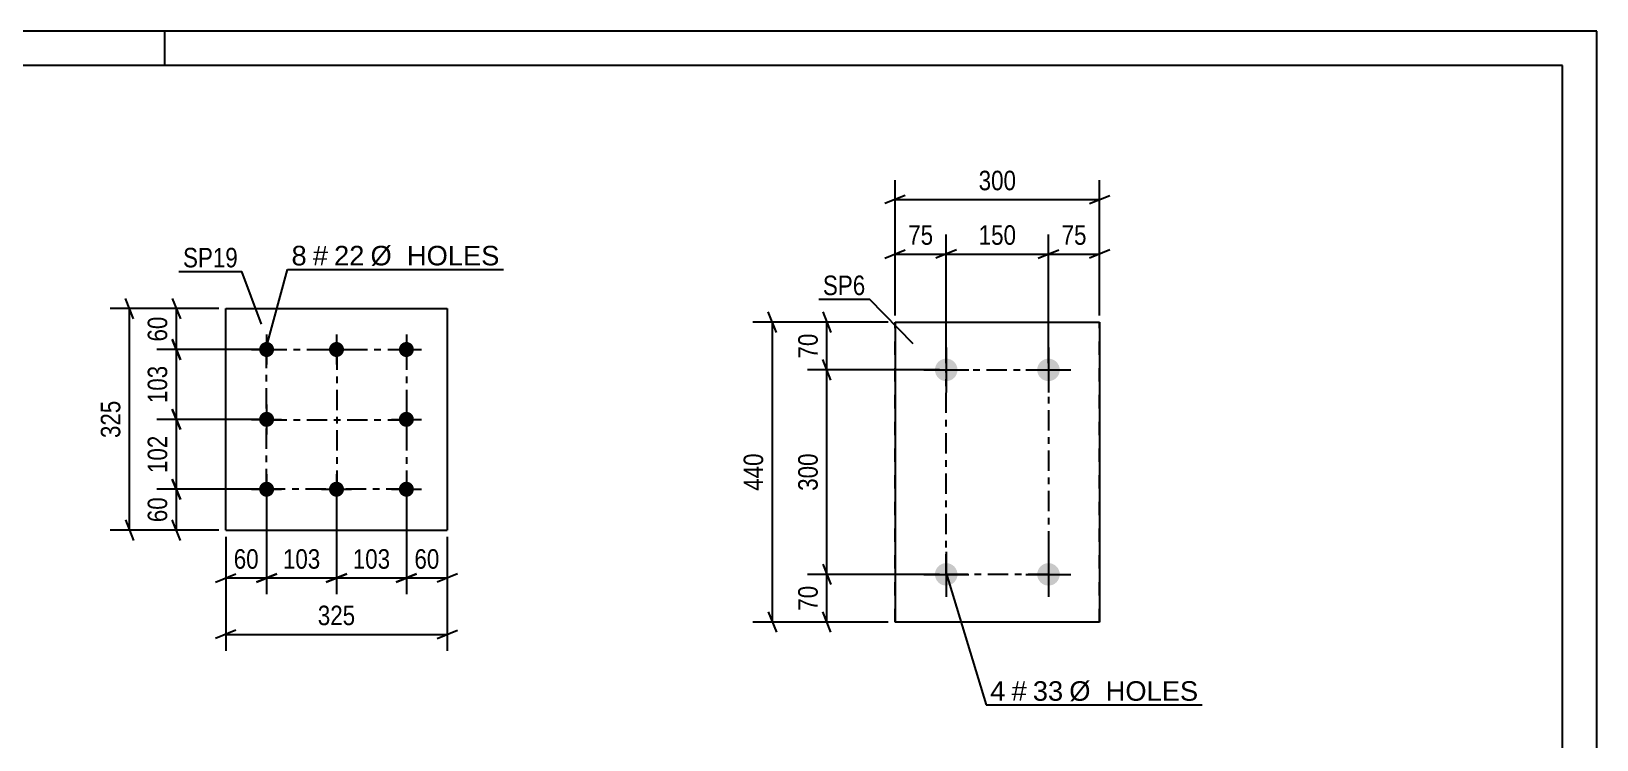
# Model space of a CAD drawing. Header units: millimetres. Extents: x 0 to 841, y 0 to 594.
# Drawn here: x 611.4 to 841, y 490.1 to 594 of the extents above; entities that cross this region are included whole.
import ezdxf

# ---------------------------------------------------------------- set-up
doc = ezdxf.new("R2010")
doc.units = ezdxf.units.MM
doc.linetypes.add('DXK_LINE_DOT2', pattern=[3.9198, 1.9599, -1.9599])
doc.linetypes.add('DXK_LINE_DOT3', pattern=[5.9187, 2.979, -0.9799, 0.9799, -0.9799])
doc.styles.add('Arial', font='ARIAL.TTF', dxfattribs={"height": 0.2})
doc.styles.add('Arial Narrow', font='ARIALN.TTF', dxfattribs={"height": 0.2})

# ---------------------------------------------------------------- blocks, each defined once
blk = doc.blocks.new('Unknown-570388081-1132')
at = {"color": 5, "linetype": 'Continuous'}
for p, q in [((841, 594), (0, 594)), ((631, 589), (631, 594)), ((841, 0), (841, 594)), ((836, 589), (5, 589)), ((836, 5), (836, 589))]:
    blk.add_line(p, q, dxfattribs=at)
blk = doc.blocks.new('Bolt-570388081-4716 - 4684')
at = {"linetype": 'Continuous'}
for points in [[(745.59, 545.98, -1), (745.59, 542.68, -1)], [(760.59, 545.98, -1), (760.59, 542.68, -1)], [(745.59, 515.98, -1), (745.59, 512.68, -1)], [(760.59, 515.98, -1), (760.59, 512.68, -1)]]:
    blk.add_hatch(color=1, dxfattribs=at).paths.add_polyline_path(points)
at = {"color": 1, "linetype": 'Continuous'}
for p, q in [((745.59, 547.63), (745.59, 541.03)), ((760.59, 547.63), (760.59, 541.03)), ((742.29, 544.33), (748.89, 544.33)), ((757.29, 544.33), (763.89, 544.33)), ((745.59, 517.63), (745.59, 511.03)), ((760.59, 517.63), (760.59, 511.03)), ((742.29, 514.33), (748.89, 514.33)), ((757.29, 514.33), (763.89, 514.33))]:
    blk.add_line(p, q, dxfattribs=at)
blk = doc.blocks.new('Part-570388081-4721 - 4684')
at = {"color": 2, "linetype": 'Continuous'}
for p, q in [((738.09, 551.33), (738.09, 507.33)), ((738.09, 551.33), (768.09, 551.33)), ((768.09, 551.33), (768.09, 507.33)), ((768.09, 507.33), (738.09, 507.33))]:
    blk.add_line(p, q, dxfattribs=at)
at = {"color": 7, "linetype": 'DXK_LINE_DOT2'}
for p, q in [((738.09, 507.33), (738.09, 551.33)), ((768.09, 507.33), (768.09, 551.33))]:
    blk.add_line(p, q, dxfattribs=at)
blk = doc.blocks.new('Part-570388081-2134 - 2118')
at = {"color": 2, "linetype": 'Continuous'}
for p, q in [((639.91, 520.82), (639.91, 553.32)), ((639.91, 553.32), (672.41, 553.32)), ((672.41, 553.32), (672.41, 520.82)), ((639.91, 520.82), (639.91, 520.82)), ((639.91, 520.82), (672.41, 520.82)), ((672.41, 520.82), (672.41, 520.82))]:
    blk.add_line(p, q, dxfattribs=at)
at = {"color": 7, "linetype": 'DXK_LINE_DOT2'}
for p, q in [((639.91, 553.32), (672.41, 553.32)), ((639.91, 520.82), (639.91, 520.82)), ((639.91, 520.82), (672.41, 520.82)), ((672.41, 520.82), (672.41, 520.82))]:
    blk.add_line(p, q, dxfattribs=at)
blk = doc.blocks.new('Bolt-570388081-2191 - 2118')
at = {"linetype": 'Continuous'}
for points in [[(645.91, 548.42, -1), (645.91, 546.22, -1)], [(656.16, 548.42, -1), (656.16, 546.22, -1)], [(666.41, 548.42, -1), (666.41, 546.22, -1)], [(645.91, 538.17, -1), (645.91, 535.97, -1)], [(666.41, 538.17, -1), (666.41, 535.97, -1)], [(645.91, 527.92, -1), (645.91, 525.72, -1)], [(656.16, 527.92, -1), (656.16, 525.72, -1)], [(666.41, 527.92, -1), (666.41, 525.72, -1)]]:
    blk.add_hatch(color=1, dxfattribs=at).paths.add_polyline_path(points)
at = {"color": 1, "linetype": 'Continuous'}
for p, q in [((645.91, 549.52), (645.91, 545.12)), ((656.16, 549.52), (656.16, 545.12)), ((666.41, 549.52), (666.41, 545.12)), ((643.71, 547.32), (648.11, 547.32)), ((653.96, 547.32), (658.36, 547.32)), ((664.21, 547.32), (668.61, 547.32)), ((645.91, 539.27), (645.91, 534.87)), ((666.41, 539.27), (666.41, 534.87)), ((643.71, 537.07), (648.11, 537.07)), ((664.21, 537.07), (668.61, 537.07)), ((645.91, 529.02), (645.91, 524.62)), ((656.16, 529.02), (656.16, 524.62)), ((666.41, 529.02), (666.41, 524.62)), ((643.71, 526.82), (648.11, 526.82)), ((653.96, 526.82), (658.36, 526.82)), ((664.21, 526.82), (668.61, 526.82))]:
    blk.add_line(p, q, dxfattribs=at)
blk = doc.blocks.new('Rectangle-570388081-4806 - 4684')
at = {"color": 1, "linetype": 'DXK_LINE_DOT3'}
blk.add_lwpolyline([(745.59, 544.33), (760.59, 544.33), (760.59, 514.33), (745.59, 514.33), (745.59, 544.33)], close=True, dxfattribs=at)
blk = doc.blocks.new('Rectangle-570388081-2279 - 2118')
at = {"color": 1, "linetype": 'DXK_LINE_DOT3'}
blk.add_lwpolyline([(645.91, 547.32), (666.41, 547.32), (666.41, 526.82), (645.91, 526.82), (645.91, 547.32)], close=True, dxfattribs=at)
blk = doc.blocks.new('Line-570388081-2264 - 2118')
at = {"color": 1, "linetype": 'DXK_LINE_DOT3'}
blk.add_line((645.91, 537.02), (666.41, 537.02), dxfattribs=at)
blk = doc.blocks.new('Line-570388081-2272 - 2118')
at = {"color": 1, "linetype": 'DXK_LINE_DOT3'}
blk.add_line((656.21, 547.32), (656.21, 526.82), dxfattribs=at)
blk = doc.blocks.new('StraightDimension-570388081-4723 - 4684')
at = {"color": 7, "linetype": 'Continuous'}
for p, q in [((738.09, 552.33), (738.09, 572.18)), ((768.09, 552.33), (768.09, 572.18)), ((739.59, 569.93), (736.59, 568.73)), ((766.59, 568.73), (769.59, 569.93)), ((738.09, 569.33), (768.09, 569.33))]:
    blk.add_line(p, q, dxfattribs=at)
at = {"color": 0}
blk.add_wipeout([(756.44, 570.08), (756.44, 574.28), (749.75, 574.28), (749.75, 570.08)], dxfattribs=at)
at = {"color": 3, "style": 'Arial Narrow'}
blk.add_text('300', height=2.863, dxfattribs=at).set_placement((750.35, 570.68))
blk = doc.blocks.new('StraightDimension-570388081-4744 - 4684')
at = {"color": 7, "linetype": 'Continuous'}
for p, q in [((745.59, 545.33), (745.59, 564.18)), ((760.59, 545.33), (760.59, 564.18)), ((747.09, 561.93), (744.09, 560.73)), ((745.59, 561.33), (760.59, 561.33)), ((759.09, 560.73), (762.09, 561.93))]:
    blk.add_line(p, q, dxfattribs=at)
at = {"color": 0}
blk.add_wipeout([(756.44, 562.08), (756.44, 566.28), (749.75, 566.28), (749.75, 562.08)], dxfattribs=at)
at = {"color": 3, "style": 'Arial Narrow'}
blk.add_text('150', height=2.863, dxfattribs=at).set_placement((750.35, 562.68))
blk = doc.blocks.new('StraightDimension-570388081-4776 - 4684')
at = {"color": 7, "linetype": 'Continuous'}
for p, q in [((744.59, 514.33), (725.24, 514.33)), ((727.49, 515.83), (728.69, 512.83)), ((728.09, 507.33), (728.09, 514.33)), ((728.69, 505.83), (727.49, 508.83)), ((737.09, 507.33), (725.24, 507.33))]:
    blk.add_line(p, q, dxfattribs=at)
at = {"color": 0}
blk.add_wipeout([(727.34, 513.26), (723.14, 513.26), (723.14, 508.4), (727.34, 508.4)], dxfattribs=at)
at = {"color": 3, "style": 'Arial Narrow'}
blk.add_text('70', height=2.863, rotation=90.0002, dxfattribs=at).set_placement((726.74, 509))
blk = doc.blocks.new('StraightDimension-570388081-4734 - 4684')
at = {"color": 7, "linetype": 'Continuous'}
for p, q in [((738.09, 552.33), (738.09, 564.18)), ((745.59, 545.33), (745.59, 564.18)), ((736.59, 560.73), (739.59, 561.93)), ((738.09, 561.33), (745.59, 561.33)), ((747.09, 561.93), (744.09, 560.73))]:
    blk.add_line(p, q, dxfattribs=at)
at = {"color": 0}
blk.add_wipeout([(744.27, 562.08), (744.27, 566.28), (739.42, 566.28), (739.42, 562.08)], dxfattribs=at)
at = {"color": 3, "style": 'Arial Narrow'}
blk.add_text('75', height=2.863, dxfattribs=at).set_placement((740.02, 562.68))
blk = doc.blocks.new('StraightDimension-570388081-4754 - 4684')
at = {"color": 7, "linetype": 'Continuous'}
for p, q in [((760.59, 545.33), (760.59, 564.18)), ((768.09, 552.33), (768.09, 564.18)), ((759.09, 560.73), (762.09, 561.93)), ((760.59, 561.33), (768.09, 561.33)), ((769.59, 561.93), (766.59, 560.73))]:
    blk.add_line(p, q, dxfattribs=at)
at = {"color": 0}
blk.add_wipeout([(766.77, 562.08), (766.77, 566.28), (761.92, 566.28), (761.92, 562.08)], dxfattribs=at)
at = {"color": 3, "style": 'Arial Narrow'}
blk.add_text('75', height=2.863, dxfattribs=at).set_placement((762.52, 562.68))
blk = doc.blocks.new('StraightDimension-570388081-4765 - 4684')
at = {"color": 7, "linetype": 'Continuous'}
for p, q in [((737.09, 551.33), (717.24, 551.33)), ((720.69, 549.83), (719.49, 552.83)), ((720.09, 507.33), (720.09, 551.33)), ((719.49, 508.83), (720.69, 505.83)), ((737.09, 507.33), (717.24, 507.33))]:
    blk.add_line(p, q, dxfattribs=at)
at = {"color": 0}
blk.add_wipeout([(719.34, 532.67), (715.14, 532.67), (715.14, 525.99), (719.34, 525.99)], dxfattribs=at)
at = {"color": 3, "style": 'Arial Narrow'}
blk.add_text('440', height=2.863, rotation=90.0002, dxfattribs=at).set_placement((718.74, 526.59))
blk = doc.blocks.new('StraightDimension-570388081-4786 - 4684')
at = {"color": 7, "linetype": 'Continuous'}
for p, q in [((744.59, 544.33), (725.24, 544.33)), ((728.69, 542.83), (727.49, 545.83)), ((728.09, 514.33), (728.09, 544.33)), ((744.59, 514.33), (725.24, 514.33)), ((727.49, 515.83), (728.69, 512.83))]:
    blk.add_line(p, q, dxfattribs=at)
at = {"color": 0}
blk.add_wipeout([(727.34, 532.67), (723.14, 532.67), (723.14, 525.99), (727.34, 525.99)], dxfattribs=at)
at = {"color": 3, "style": 'Arial Narrow'}
blk.add_text('300', height=2.863, rotation=90.0002, dxfattribs=at).set_placement((726.74, 526.59))
blk = doc.blocks.new('StraightDimension-570388081-4796 - 4684')
at = {"color": 7, "linetype": 'Continuous'}
for p, q in [((737.09, 551.33), (725.24, 551.33)), ((727.49, 552.83), (728.69, 549.83)), ((728.09, 544.33), (728.09, 551.33)), ((744.59, 544.33), (725.24, 544.33)), ((728.69, 542.83), (727.49, 545.83))]:
    blk.add_line(p, q, dxfattribs=at)
at = {"color": 0}
blk.add_wipeout([(727.34, 550.26), (723.14, 550.26), (723.14, 545.4), (727.34, 545.4)], dxfattribs=at)
at = {"color": 3, "style": 'Arial Narrow'}
blk.add_text('70', height=2.863, rotation=90.0002, dxfattribs=at).set_placement((726.74, 546))
blk = doc.blocks.new('StraightDimension-570388081-2193 - 2118')
at = {"color": 7, "linetype": 'Continuous'}
for p, q in [((639.91, 519.82), (639.91, 503.13)), ((672.41, 519.82), (672.41, 503.13)), ((641.41, 506.13), (638.41, 504.93)), ((639.91, 505.53), (672.41, 505.53)), ((670.91, 504.93), (673.91, 506.13))]:
    blk.add_line(p, q, dxfattribs=at)
at = {"color": 0}
blk.add_wipeout([(659.51, 506.28), (659.51, 510.48), (652.82, 510.48), (652.82, 506.28)], dxfattribs=at)
at = {"color": 3, "style": 'Arial Narrow'}
blk.add_text('325', height=2.863, dxfattribs=at).set_placement((653.42, 506.88))
blk = doc.blocks.new('StraightDimension-570388081-2204 - 2118')
at = {"color": 7, "linetype": 'Continuous'}
for p, q in [((666.41, 525.82), (666.41, 511.41)), ((672.41, 519.82), (672.41, 511.41)), ((664.91, 513.21), (667.91, 514.41)), ((673.91, 514.41), (670.91, 513.21)), ((666.41, 513.81), (672.41, 513.81))]:
    blk.add_line(p, q, dxfattribs=at)
at = {"color": 0}
blk.add_wipeout([(671.84, 514.56), (671.84, 518.76), (666.99, 518.76), (666.99, 514.56)], dxfattribs=at)
at = {"color": 3, "style": 'Arial Narrow'}
blk.add_text('60', height=2.863, dxfattribs=at).set_placement((667.59, 515.16))
blk = doc.blocks.new('StraightDimension-570388081-2218 - 2118')
at = {"color": 7, "linetype": 'Continuous'}
for p, q in [((645.91, 525.82), (645.91, 511.41)), ((639.91, 519.82), (639.91, 511.41)), ((638.41, 513.21), (641.41, 514.41)), ((647.41, 514.41), (644.41, 513.21)), ((639.91, 513.81), (645.91, 513.81))]:
    blk.add_line(p, q, dxfattribs=at)
at = {"color": 0}
blk.add_wipeout([(645.34, 514.56), (645.34, 518.76), (640.49, 518.76), (640.49, 514.56)], dxfattribs=at)
at = {"color": 3, "style": 'Arial Narrow'}
blk.add_text('60', height=2.863, dxfattribs=at).set_placement((641.09, 515.16))
blk = doc.blocks.new('StraightDimension-570388081-2229 - 2118')
at = {"color": 7, "linetype": 'Continuous'}
for p, q in [((626.4, 551.82), (625.2, 554.82)), ((638.91, 553.32), (622.95, 553.32)), ((625.8, 520.82), (625.8, 553.32)), ((625.2, 522.32), (626.4, 519.32)), ((638.91, 520.82), (622.95, 520.82))]:
    blk.add_line(p, q, dxfattribs=at)
at = {"color": 0}
blk.add_wipeout([(625.05, 540.41), (620.85, 540.41), (620.85, 533.73), (625.05, 533.73)], dxfattribs=at)
at = {"color": 3, "style": 'Arial Narrow'}
blk.add_text('325', height=2.863, rotation=90.0002, dxfattribs=at).set_placement((624.45, 534.33))
blk = doc.blocks.new('StraightDimension-570388081-2240 - 2118')
at = {"color": 7, "linetype": 'Continuous'}
for p, q in [((632.08, 554.82), (633.28, 551.82)), ((638.91, 553.32), (629.83, 553.32)), ((632.68, 547.32), (632.68, 553.32)), ((633.28, 545.82), (632.08, 548.82)), ((644.91, 547.32), (629.83, 547.32))]:
    blk.add_line(p, q, dxfattribs=at)
at = {"color": 0}
blk.add_wipeout([(631.93, 552.75), (627.73, 552.75), (627.73, 547.89), (631.93, 547.89)], dxfattribs=at)
at = {"color": 3, "style": 'Arial Narrow'}
blk.add_text('60', height=2.863, rotation=90.0002, dxfattribs=at).set_placement((631.33, 548.49))
blk = doc.blocks.new('StraightDimension-570388081-2254 - 2118')
at = {"color": 7, "linetype": 'Continuous'}
for p, q in [((632.08, 528.32), (633.28, 525.32)), ((644.91, 526.82), (629.83, 526.82)), ((632.68, 520.82), (632.68, 526.82)), ((633.28, 519.32), (632.08, 522.32)), ((638.91, 520.82), (629.83, 520.82))]:
    blk.add_line(p, q, dxfattribs=at)
at = {"color": 0}
blk.add_wipeout([(631.93, 526.25), (627.73, 526.25), (627.73, 521.39), (631.93, 521.39)], dxfattribs=at)
at = {"color": 3, "style": 'Arial Narrow'}
blk.add_text('60', height=2.863, rotation=90.0002, dxfattribs=at).set_placement((631.33, 521.99))
blk = doc.blocks.new('StraightDimension-570388081-6912 - 2118')
at = {"color": 7, "linetype": 'Continuous'}
for p, q in [((645.91, 525.82), (645.91, 511.41)), ((656.16, 525.82), (656.16, 511.41)), ((644.41, 513.21), (647.41, 514.41)), ((657.66, 514.41), (654.66, 513.21)), ((645.91, 513.81), (656.16, 513.81))]:
    blk.add_line(p, q, dxfattribs=at)
at = {"color": 0}
blk.add_wipeout([(654.38, 514.56), (654.38, 518.76), (647.7, 518.76), (647.7, 514.56)], dxfattribs=at)
at = {"color": 3, "style": 'Arial Narrow'}
blk.add_text('103', height=2.863, dxfattribs=at).set_placement((648.3, 515.16))
blk = doc.blocks.new('StraightDimension-570388081-6914 - 2118')
at = {"color": 7, "linetype": 'Continuous'}
for p, q in [((656.16, 525.82), (656.16, 511.41)), ((666.41, 525.82), (666.41, 511.41)), ((654.66, 513.21), (657.66, 514.41)), ((667.91, 514.41), (664.91, 513.21)), ((656.16, 513.81), (666.41, 513.81))]:
    blk.add_line(p, q, dxfattribs=at)
at = {"color": 0}
blk.add_wipeout([(664.63, 514.56), (664.63, 518.76), (657.95, 518.76), (657.95, 514.56)], dxfattribs=at)
at = {"color": 3, "style": 'Arial Narrow'}
blk.add_text('103', height=2.863, dxfattribs=at).set_placement((658.55, 515.16))
blk = doc.blocks.new('StraightDimension-570388081-6934 - 2118')
at = {"color": 7, "linetype": 'Continuous'}
for p, q in [((632.08, 538.57), (633.28, 535.57)), ((644.91, 537.07), (629.83, 537.07)), ((632.68, 526.82), (632.68, 537.07)), ((633.28, 525.32), (632.08, 528.32)), ((644.91, 526.82), (629.83, 526.82))]:
    blk.add_line(p, q, dxfattribs=at)
at = {"color": 0}
blk.add_wipeout([(631.93, 535.29), (627.73, 535.29), (627.73, 528.6), (631.93, 528.6)], dxfattribs=at)
at = {"color": 3, "style": 'Arial Narrow'}
blk.add_text('102', height=2.863, rotation=90.0002, dxfattribs=at).set_placement((631.33, 529.2))
blk = doc.blocks.new('StraightDimension-570388081-6936 - 2118')
at = {"color": 7, "linetype": 'Continuous'}
for p, q in [((632.08, 548.82), (633.28, 545.82)), ((644.91, 547.32), (629.83, 547.32)), ((632.68, 537.07), (632.68, 547.32)), ((633.28, 535.57), (632.08, 538.57)), ((644.91, 537.07), (629.83, 537.07))]:
    blk.add_line(p, q, dxfattribs=at)
at = {"color": 0}
blk.add_wipeout([(631.93, 545.54), (627.73, 545.54), (627.73, 538.85), (631.93, 538.85)], dxfattribs=at)
at = {"color": 3, "style": 'Arial Narrow'}
blk.add_text('103', height=2.863, rotation=90.0002, dxfattribs=at).set_placement((631.33, 539.45))
blk = doc.blocks.new('Mark-570388081-4712 - 4684')
at = {"color": 0}
blk.add_wipeout([(754.27, 495.79), (754.27, 498.79), (752.04, 498.79), (752.04, 495.79)], dxfattribs=at)
blk.add_wipeout([(754.27, 495.79), (754.27, 498.79), (752.04, 498.79), (752.04, 495.79)], dxfattribs=at)
at = {"color": 7, "linetype": 'Continuous'}
blk.add_line((745.59, 514.49), (751.44, 495.19), dxfattribs=at)
at = {"color": 0}
blk.add_wipeout([(757.39, 495.79), (757.39, 498.79), (755.17, 498.79), (755.17, 495.79)], dxfattribs=at)
blk.add_wipeout([(757.39, 495.79), (757.39, 498.79), (755.17, 498.79), (755.17, 495.79)], dxfattribs=at)
at = {"color": 3, "style": 'Arial'}
blk.add_text('4', height=2.87, dxfattribs=at).set_placement((752.04, 495.79))
at = {"color": 0}
blk.add_wipeout([(762.74, 495.79), (762.74, 498.79), (758.29, 498.79), (758.29, 495.79)], dxfattribs=at)
blk.add_wipeout([(762.74, 495.79), (762.74, 498.79), (758.29, 498.79), (758.29, 495.79)], dxfattribs=at)
at = {"color": 3, "style": 'Arial'}
blk.add_text('#', height=2.87, dxfattribs=at).set_placement((755.17, 495.79))
at = {"color": 0}
blk.add_wipeout([(782.52, 495.79), (782.52, 498.79), (763.64, 498.79), (763.64, 495.79)], dxfattribs=at)
blk.add_wipeout([(782.52, 495.79), (782.52, 498.79), (763.64, 498.79), (763.64, 495.79)], dxfattribs=at)
at = {"color": 7, "linetype": 'Continuous'}
blk.add_line((751.44, 495.19), (783.12, 495.19), dxfattribs=at)
at = {"color": 3, "style": 'Arial'}
for s, p in [('33', (758.29, 495.79)), ('Ø  HOLES', (763.64, 495.79))]:
    blk.add_text(s, height=2.865, dxfattribs=at).set_placement(p)
blk = doc.blocks.new('Mark-570388081-4717 - 4684')
at = {"color": 0}
blk.add_wipeout([(733.72, 555.3), (733.72, 558.3), (727.51, 558.3), (727.51, 555.3)], dxfattribs=at)
blk.add_wipeout([(733.72, 555.3), (733.72, 558.3), (727.51, 558.3), (727.51, 555.3)], dxfattribs=at)
at = {"color": 30, "linetype": 'Continuous'}
for p in [(726.91, 554.7), (740.75, 548.17)]:
    blk.add_line(p, (734.32, 554.7), dxfattribs=at)
at = {"color": 3, "style": 'Arial Narrow'}
blk.add_text('SP6', height=2.863, dxfattribs=at).set_placement((727.51, 555.3))
blk = doc.blocks.new('Mark-570388081-2187 - 2118')
at = {"color": 0}
blk.add_wipeout([(651.78, 559.66), (651.78, 562.66), (649.56, 562.66), (649.56, 559.66)], dxfattribs=at)
blk.add_wipeout([(651.78, 559.66), (651.78, 562.66), (649.56, 562.66), (649.56, 559.66)], dxfattribs=at)
at = {"color": 7, "linetype": 'Continuous'}
blk.add_line((645.73, 547.19), (648.96, 559.06), dxfattribs=at)
at = {"color": 0}
blk.add_wipeout([(654.9, 559.66), (654.9, 562.66), (652.68, 562.66), (652.68, 559.66)], dxfattribs=at)
blk.add_wipeout([(654.9, 559.66), (654.9, 562.66), (652.68, 562.66), (652.68, 559.66)], dxfattribs=at)
at = {"color": 3, "style": 'Arial'}
blk.add_text('8', height=2.87, dxfattribs=at).set_placement((649.56, 559.66))
at = {"color": 0}
blk.add_wipeout([(660.25, 559.66), (660.25, 562.66), (655.8, 562.66), (655.8, 559.66)], dxfattribs=at)
blk.add_wipeout([(660.25, 559.66), (660.25, 562.66), (655.8, 562.66), (655.8, 559.66)], dxfattribs=at)
at = {"color": 3, "style": 'Arial'}
blk.add_text('#', height=2.87, dxfattribs=at).set_placement((652.68, 559.66))
at = {"color": 0}
blk.add_wipeout([(680.04, 559.66), (680.04, 562.66), (661.15, 562.66), (661.15, 559.66)], dxfattribs=at)
blk.add_wipeout([(680.04, 559.66), (680.04, 562.66), (661.15, 562.66), (661.15, 559.66)], dxfattribs=at)
at = {"color": 7, "linetype": 'Continuous'}
blk.add_line((648.96, 559.06), (680.64, 559.06), dxfattribs=at)
at = {"color": 3, "style": 'Arial'}
for s, p in [('22', (655.8, 559.66)), ('Ø  HOLES', (661.15, 559.66))]:
    blk.add_text(s, height=2.865, dxfattribs=at).set_placement(p)
blk = doc.blocks.new('Mark-570388081-2130 - 2118')
at = {"color": 0}
blk.add_wipeout([(641.69, 559.37), (641.69, 562.37), (633.65, 562.37), (633.65, 559.37)], dxfattribs=at)
blk.add_wipeout([(641.69, 559.37), (641.69, 562.37), (633.65, 562.37), (633.65, 559.37)], dxfattribs=at)
at = {"color": 30, "linetype": 'Continuous'}
for p in [(633.05, 558.77), (645.18, 551.05)]:
    blk.add_line(p, (642.29, 558.77), dxfattribs=at)
at = {"color": 3, "style": 'Arial Narrow'}
blk.add_text('SP19', height=2.863, dxfattribs=at).set_placement((633.65, 559.37))

msp = doc.modelspace()

# ---------------------------------------------------------------- block references
for name in ['Unknown-570388081-1132', 'Part-570388081-2134 - 2118', 'Part-570388081-4721 - 4684', 'Bolt-570388081-2191 - 2118', 'Rectangle-570388081-2279 - 2118', 'Line-570388081-2272 - 2118', 'Bolt-570388081-4716 - 4684', 'Rectangle-570388081-4806 - 4684', 'Line-570388081-2264 - 2118']:
    msp.add_blockref(name, (0, 0))

# ---------------------------------------------------------------- next in the draw order: block references
for name in ['StraightDimension-570388081-4723 - 4684', 'StraightDimension-570388081-2193 - 2118', 'StraightDimension-570388081-4776 - 4684']:
    msp.add_blockref(name, (0, 0))

# ---------------------------------------------------------------- next in the draw order: block references
for name in ['StraightDimension-570388081-4744 - 4684', 'StraightDimension-570388081-2218 - 2118', 'StraightDimension-570388081-2204 - 2118']:
    msp.add_blockref(name, (0, 0))

# ---------------------------------------------------------------- next in the draw order: block references
for name in ['StraightDimension-570388081-4734 - 4684', 'StraightDimension-570388081-4754 - 4684', 'StraightDimension-570388081-2229 - 2118']:
    msp.add_blockref(name, (0, 0))

# ---------------------------------------------------------------- next in the draw order: block references
for name in ['StraightDimension-570388081-2240 - 2118', 'StraightDimension-570388081-4765 - 4684', 'StraightDimension-570388081-2254 - 2118']:
    msp.add_blockref(name, (0, 0))

# ---------------------------------------------------------------- next in the draw order: block references
for name in ['StraightDimension-570388081-4786 - 4684', 'StraightDimension-570388081-6912 - 2118']:
    msp.add_blockref(name, (0, 0))

# ---------------------------------------------------------------- next in the draw order: block references
for name in ['StraightDimension-570388081-4796 - 4684', 'StraightDimension-570388081-6934 - 2118', 'StraightDimension-570388081-6914 - 2118', 'Mark-570388081-4712 - 4684']:
    msp.add_blockref(name, (0, 0))

# ---------------------------------------------------------------- next in the draw order: block references
for name in ['Mark-570388081-4717 - 4684', 'StraightDimension-570388081-6936 - 2118']:
    msp.add_blockref(name, (0, 0))

# ---------------------------------------------------------------- next in the draw order: block references
msp.add_blockref('Mark-570388081-2187 - 2118', (0, 0))

# ---------------------------------------------------------------- next in the draw order: block references
msp.add_blockref('Mark-570388081-2130 - 2118', (0, 0))

doc.saveas('drawing.dxf')
